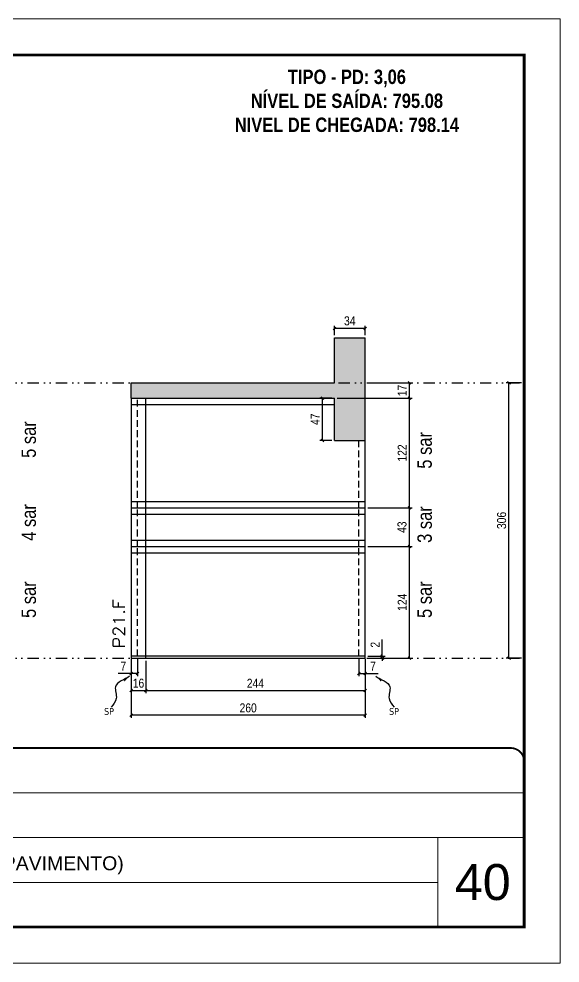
# Model space of a CAD drawing. Extents: x 14400 to 27878, y -21631 to 6985.
# Drawn here: x 20051 to 20653, y -4402 to -3352 of the extents above; entities that cross this region are included whole.
import ezdxf

# ---------------------------------------------------------------- set-up
doc = ezdxf.new("R2010")
doc.units = 0
for name, pattern in [('CONTINUO', [0]), ('DASHED', [0.75, 0.5, -0.25]), ('DIVIDE2', [0.625, 0.25, -0.125, 0, -0.125, 0, -0.125]), ('HIDDEN', [0.375, 0.25, -0.125])]:
    doc.linetypes.add(name, pattern=pattern)
for name, color, linetype, lineweight in [('CARIMBO', 255, 'Continuous', 9), ('Folhas', 255, 'Continuous', 9), ('SARRAFO DE PRESSAO', 251, 'DASHED', 9), ('Texto Seção', 7, 'Continuous', 15)]:
    doc.layers.add(name, color=color, linetype=linetype, lineweight=lineweight)
for name, color, linetype in [('COTA', 241, 'Continuous'), ('NOMENCLATURA', 7, 'Continuous'), ('Nível', 160, 'Continuous'), ('Painéis', 200, 'Continuous'), ('SARR_2.2x7', 40, 'Continuous'), ('Sarrafo de Pressão', 42, 'HIDDEN'), ('texto', 7, 'Continuous')]:
    doc.layers.add(name, color=color, linetype=linetype)
doc.styles.add('ARIAL', font='arial.ttf')
doc.styles.add('ARIAL_NARROW', font='ARIALN.TTF', dxfattribs={"height": 0.2})
doc.styles.add('COTA TECNICA', font='techl___.ttf', dxfattribs={"height": 10})
doc.styles.add('COTA TECNICA-50', font='techl___.ttf', dxfattribs={"height": 10})
doc.styles.add('REGUA-120', font='ROMANS.shx', dxfattribs={"height": 15})
doc.styles.add('ROMANC', font='techb___.ttf', dxfattribs={"height": 2.5})
doc.styles.get("Standard").update_dxf_attribs({"font": 'arial.ttf'})
doc.dimstyles.new('COTA PAINEL-50', dxfattribs={"dimtxt": 10, "dimasz": 3, "dimexe": 3, "dimexo": 3, "dimgap": 3, "dimtad": 1, "dimdec": 1, "dimzin": 12, "dimdsep": 46, "dimtxsty": 'COTA TECNICA-50', "dimblk1": 'OBLIQUE', "dimblk2": 'OBLIQUE', "dimsah": 1, "dimcen": 0.9, "dimclrd": 4, "dimclre": 4, "dimclrt": 240, "dimadec": 1, "dimazin": 3, "dimtfac": 1, "dimtdec": 1, "dimtmove": 0, "dimatfit": 3, "dimfxl": 1, "dimtolj": 1, "dimtzin": 12, "dimarcsym": 0})
doc.dimstyles.new('PAINEL', dxfattribs={"dimtxt": 10, "dimasz": 3, "dimexe": 3, "dimexo": 3, "dimgap": 3, "dimtad": 1, "dimdec": 1, "dimzin": 12, "dimdsep": 46, "dimtxsty": 'COTA TECNICA', "dimblk1": 'OBLIQUE', "dimblk2": 'OBLIQUE', "dimsah": 1, "dimcen": 0.9, "dimclrd": 4, "dimclre": 4, "dimclrt": 240, "dimadec": 1, "dimazin": 3, "dimtfac": 1, "dimtdec": 1, "dimtmove": 0, "dimatfit": 3, "dimfxl": 1, "dimtolj": 1, "dimtzin": 12, "dimarcsym": 0})
doc.dimstyles.get("Standard").update_dxf_attribs({"dimtxt": 0.18, "dimasz": 0.18, "dimexe": 0.18, "dimexo": 0.0625, "dimgap": 0.09, "dimtad": 0, "dimtih": 1, "dimtoh": 1, "dimdec": 4, "dimzin": 0, "dimdsep": 46, "dimtxsty": 'Standard', "dimcen": 0.09, "dimadec": 0, "dimazin": 0, "dimtfac": 1, "dimtdec": 4, "dimtofl": 0, "dimtmove": 0, "dimatfit": 3, "dimfxl": 1, "dimtolj": 1, "dimtzin": 0, "dimarcsym": 0})

# ---------------------------------------------------------------- blocks, each defined once
blk = doc.blocks.new('9999999999')
at = {"color": 30, "linetype": 'CONTINUO'}
for p, q in [((98564.6, 34379.6), (99584, 34379.6)), ((98564.6, 34329.8), (99488, 34329.8)), ((99584, 34329.8), (99488, 34329.8)), ((99488, 34329.8), (99488, 34230.2)), ((98564.6, 34280), (99488, 34280))]:
    blk.add_line(p, q, dxfattribs=at)
at = {"color": 30, "linetype": 'CONTINUO', "const_width": 2}
blk.add_lwpolyline([(99584, 34230.2), (99584, 34414.4, 0.414214), (99569, 34429.4), (98229, 34429.4, 0.414214), (98214, 34414.4), (98214, 34245.2, 0.414214), (98229, 34230.2), (99584, 34230.2)], format="xyb", dxfattribs=at)
at = {"layer": 'Folhas'}
blk.add_lwpolyline([(98139, 34190.2), (99624, 34190.2), (99624, 35240.2), (98139, 35240.2)], close=True, dxfattribs=at)
at = {"layer": 'Folhas', "color": 30, "const_width": 3}
blk.add_lwpolyline([(98214, 34230.2), (99584, 34230.2), (99584, 35200.2), (98214, 35200.2)], close=True, dxfattribs=at)
at = {"color": 7, "linetype": 'Continuous', "ltscale": 5, "style": 'ARIAL'}
blk.add_text('TIPO (7° AO 21° PAVIMENTO)', height=15.483, dxfattribs=at).set_placement((98837.7, 34293.5))
blk = doc.blocks.new('_Oblique')
at = {"color": 0, "linetype": 'ByBlock', "lineweight": -2}
blk.add_line((-0.5, -0.5), (0.5, 0.5), dxfattribs=at)
blk = doc.blocks.new('*D2054')
at = {"layer": 'COTA', "color": 4, "lineweight": -2, "transparency": 16777216}
for p, q in [((20176.5, -4064.2), (20176.5, -4129.8)), ((20436.5, -4064.2), (20436.5, -4129.8)), ((20436.5, -4126.8), (20176.5, -4126.8))]:
    blk.add_line(p, q, dxfattribs=at)
at = {"layer": 'Defpoints', "color": 0, "transparency": 16777216}
for p in [(20176.5, -4061.2), (20436.5, -4061.2), (20176.5, -4126.8)]:
    blk.add_point(p, dxfattribs=at)
at = {"layer": 'COTA', "color": 4, "lineweight": -2, "transparency": 16777216, "xscale": 3, "yscale": 3, "zscale": 3, "rotation": 180}
blk.add_blockref('_Oblique', (20176.5, -4126.8), dxfattribs=at)
at = {"layer": 'COTA', "color": 4, "lineweight": -2, "transparency": 16777216, "xscale": 3, "yscale": 3, "zscale": 3}
blk.add_blockref('_Oblique', (20436.5, -4126.8), dxfattribs=at)
at = {"layer": 'COTA', "color": 240, "transparency": 16777216, "insert": (20306.5, -4118.7), "char_height": 10, "attachment_point": 5, "style": 'COTA TECNICA'}
blk.add_mtext('\\A1;260', dxfattribs=at)
blk = doc.blocks.new('*D2055')
at = {"layer": 'COTA', "color": 4, "lineweight": -2, "transparency": 16777216}
for p, q in [((20429.5, -4064.2), (20429.5, -4083.4)), ((20436.5, -4066.2), (20436.5, -4083.4)), ((20429.5, -4080.4), (20436.5, -4080.4)), ((20436.5, -4080.4), (20451.2, -4080.4))]:
    blk.add_line(p, q, dxfattribs=at)
at = {"layer": 'Defpoints', "color": 0, "transparency": 16777216}
for p in [(20429.5, -4061.2), (20436.5, -4063.2), (20436.5, -4080.4)]:
    blk.add_point(p, dxfattribs=at)
at = {"layer": 'COTA', "color": 4, "lineweight": -2, "transparency": 16777216, "xscale": 3, "yscale": 3, "zscale": 3, "rotation": 180}
blk.add_blockref('_Oblique', (20429.5, -4080.4), dxfattribs=at)
at = {"layer": 'COTA', "color": 4, "lineweight": -2, "transparency": 16777216, "xscale": 3, "yscale": 3, "zscale": 3}
blk.add_blockref('_Oblique', (20436.5, -4080.4), dxfattribs=at)
at = {"layer": 'COTA', "color": 240, "transparency": 16777216, "insert": (20445.4, -4072.3), "char_height": 10, "attachment_point": 5, "style": 'COTA TECNICA-50'}
blk.add_mtext('\\A1;7', dxfattribs=at)
blk = doc.blocks.new('*D2056')
at = {"layer": 'COTA', "color": 4, "lineweight": -2, "transparency": 16777216}
for p, q in [((20176.5, -4066.2), (20176.5, -4083.4)), ((20183.5, -4064.2), (20183.5, -4083.4)), ((20176.5, -4080.4), (20161.8, -4080.4)), ((20183.5, -4080.4), (20176.5, -4080.4))]:
    blk.add_line(p, q, dxfattribs=at)
at = {"layer": 'Defpoints', "color": 0, "transparency": 16777216}
for p in [(20176.5, -4063.2), (20183.5, -4061.2), (20176.5, -4080.4)]:
    blk.add_point(p, dxfattribs=at)
at = {"layer": 'COTA', "color": 4, "lineweight": -2, "transparency": 16777216, "xscale": 3, "yscale": 3, "zscale": 3, "rotation": 180}
blk.add_blockref('_Oblique', (20176.5, -4080.4), dxfattribs=at)
at = {"layer": 'COTA', "color": 4, "lineweight": -2, "transparency": 16777216, "xscale": 3, "yscale": 3, "zscale": 3}
blk.add_blockref('_Oblique', (20183.5, -4080.4), dxfattribs=at)
at = {"layer": 'COTA', "color": 240, "transparency": 16777216, "insert": (20167.6, -4072.3), "char_height": 10, "attachment_point": 5, "style": 'COTA TECNICA-50'}
blk.add_mtext('\\A1;7', dxfattribs=at)
blk = doc.blocks.new('*D2057')
at = {"layer": 'COTA', "color": 4, "lineweight": -2, "transparency": 16777216}
for p, q in [((20455.7, -4061.2), (20455.7, -4042.4)), ((20439.5, -4061.2), (20458.7, -4061.2)), ((20439.5, -4063.2), (20458.7, -4063.2)), ((20455.7, -4063.2), (20455.7, -4061.2)), ((20455.7, -4063.2), (20455.7, -4066.2))]:
    blk.add_line(p, q, dxfattribs=at)
at = {"layer": 'Defpoints', "color": 0, "transparency": 16777216}
for p in [(20436.5, -4061.2), (20436.5, -4063.2), (20455.7, -4063.2)]:
    blk.add_point(p, dxfattribs=at)
at = {"layer": 'COTA', "color": 4, "lineweight": -2, "transparency": 16777216, "xscale": 3, "yscale": 3, "zscale": 3}
for p, rotation in [((20455.7, -4061.2), 270), ((20455.7, -4063.2), 90)]:
    blk.add_blockref('_Oblique', p, dxfattribs=dict(at, rotation=rotation))
at = {"layer": 'COTA', "color": 240, "transparency": 16777216, "insert": (20447.7, -4048.4), "char_height": 10, "attachment_point": 5, "rotation": 90, "style": 'COTA TECNICA-50'}
blk.add_mtext('\\A1;2', dxfattribs=at)
blk = doc.blocks.new('*D2058')
at = {"layer": 'COTA', "color": 4, "linetype": 'ByBlock', "lineweight": -2, "transparency": 16777216}
for p, q in [((20439.5, -3939.2), (20488.9, -3939.2)), ((20485.9, -4063.2), (20485.9, -3939.2)), ((20439.5, -4063.2), (20488.9, -4063.2))]:
    blk.add_line(p, q, dxfattribs=at)
at = {"layer": 'Defpoints', "color": 0, "linetype": 'ByBlock', "transparency": 16777216}
for p in [(20436.5, -3939.2), (20485.9, -3939.2), (20436.5, -4063.2)]:
    blk.add_point(p, dxfattribs=at)
at = {"layer": 'COTA', "color": 4, "linetype": 'ByBlock', "lineweight": -2, "transparency": 16777216, "xscale": 3, "yscale": 3, "zscale": 3}
for p, rotation in [((20485.9, -3939.2), 90), ((20485.9, -4063.2), 270)]:
    blk.add_blockref('_Oblique', p, dxfattribs=dict(at, rotation=rotation))
at = {"layer": 'COTA', "color": 240, "linetype": 'ByBlock', "transparency": 16777216, "insert": (20477.8, -4001.2), "char_height": 10, "attachment_point": 5, "rotation": 90, "style": 'COTA TECNICA'}
blk.add_mtext('\\A1;124', dxfattribs=at)
blk = doc.blocks.new('*D2059')
at = {"layer": 'COTA', "color": 4, "lineweight": -2, "transparency": 16777216}
for p, q in [((20192.5, -4066.2), (20192.5, -4102.3)), ((20436.5, -4066.2), (20436.5, -4102.3)), ((20192.5, -4099.3), (20436.5, -4099.3))]:
    blk.add_line(p, q, dxfattribs=at)
at = {"layer": 'Defpoints', "color": 0, "transparency": 16777216}
for p in [(20192.5, -4063.2), (20436.5, -4063.2), (20436.5, -4099.3)]:
    blk.add_point(p, dxfattribs=at)
at = {"layer": 'COTA', "color": 4, "lineweight": -2, "transparency": 16777216, "xscale": 3, "yscale": 3, "zscale": 3, "rotation": 180}
blk.add_blockref('_Oblique', (20192.5, -4099.3), dxfattribs=at)
at = {"layer": 'COTA', "color": 4, "lineweight": -2, "transparency": 16777216, "xscale": 3, "yscale": 3, "zscale": 3}
blk.add_blockref('_Oblique', (20436.5, -4099.3), dxfattribs=at)
at = {"layer": 'COTA', "color": 240, "transparency": 16777216, "insert": (20314.5, -4091.3), "char_height": 10, "attachment_point": 5, "style": 'COTA TECNICA'}
blk.add_mtext('\\A1;244', dxfattribs=at)
blk = doc.blocks.new('*D2060')
at = {"layer": 'COTA', "color": 4, "lineweight": -2, "transparency": 16777216}
for p, q in [((20176.5, -4066.2), (20176.5, -4102.3)), ((20192.5, -4066.2), (20192.5, -4102.3)), ((20176.5, -4099.3), (20192.5, -4099.3))]:
    blk.add_line(p, q, dxfattribs=at)
at = {"layer": 'Defpoints', "color": 0, "transparency": 16777216}
for p in [(20176.5, -4063.2), (20192.5, -4063.2), (20192.5, -4099.3)]:
    blk.add_point(p, dxfattribs=at)
at = {"layer": 'COTA', "color": 4, "lineweight": -2, "transparency": 16777216, "xscale": 3, "yscale": 3, "zscale": 3, "rotation": 180}
blk.add_blockref('_Oblique', (20176.5, -4099.3), dxfattribs=at)
at = {"layer": 'COTA', "color": 4, "lineweight": -2, "transparency": 16777216, "xscale": 3, "yscale": 3, "zscale": 3}
blk.add_blockref('_Oblique', (20192.5, -4099.3), dxfattribs=at)
at = {"layer": 'COTA', "color": 240, "transparency": 16777216, "insert": (20184.5, -4091.2), "char_height": 10, "attachment_point": 5, "style": 'COTA TECNICA'}
blk.add_mtext('\\A1;16', dxfattribs=at)
blk = doc.blocks.new('*D2077')
at = {"layer": 'COTA', "color": 4, "lineweight": -2, "transparency": 16777216}
for p, q in [((20399.5, -3774.2), (20386.2, -3774.2)), ((20389.2, -3821.2), (20389.2, -3774.2)), ((20399.5, -3821.2), (20386.2, -3821.2))]:
    blk.add_line(p, q, dxfattribs=at)
at = {"layer": 'Defpoints', "color": 0, "transparency": 16777216}
for p in [(20389.2, -3774.2), (20402.5, -3774.2), (20402.5, -3821.2)]:
    blk.add_point(p, dxfattribs=at)
at = {"layer": 'COTA', "color": 4, "lineweight": -2, "transparency": 16777216, "xscale": 3, "yscale": 3, "zscale": 3}
for p, rotation in [((20389.2, -3774.2), 90), ((20389.2, -3821.2), 270)]:
    blk.add_blockref('_Oblique', p, dxfattribs=dict(at, rotation=rotation))
at = {"layer": 'COTA', "color": 240, "transparency": 16777216, "insert": (20381.1, -3797.7), "char_height": 10, "attachment_point": 5, "rotation": 90, "style": 'COTA TECNICA'}
blk.add_mtext('\\A1;47', dxfattribs=at)
blk = doc.blocks.new('*D2089')
at = {"layer": 'COTA', "color": 4, "lineweight": -2, "transparency": 16777216}
for p, q in [((20610.5, -3757.2), (20593.6, -3757.2)), ((20596.6, -4063.2), (20596.6, -3757.2)), ((20610.5, -4063.2), (20593.6, -4063.2))]:
    blk.add_line(p, q, dxfattribs=at)
at = {"layer": 'Defpoints', "color": 0, "transparency": 16777216}
for p in [(20596.6, -3757.2), (20613.5, -3757.2), (20613.5, -4063.2)]:
    blk.add_point(p, dxfattribs=at)
at = {"layer": 'COTA', "color": 4, "lineweight": -2, "transparency": 16777216, "xscale": 3, "yscale": 3, "zscale": 3}
for p, rotation in [((20596.6, -3757.2), 90), ((20596.6, -4063.2), 270)]:
    blk.add_blockref('_Oblique', p, dxfattribs=dict(at, rotation=rotation))
at = {"layer": 'COTA', "color": 240, "transparency": 16777216, "insert": (20588.4, -3910.2), "char_height": 10, "attachment_point": 5, "rotation": 90, "style": 'COTA TECNICA'}
blk.add_mtext('\\A1;306', dxfattribs=at)
blk = doc.blocks.new('*D2101')
at = {"layer": 'COTA', "color": 4, "lineweight": -2, "transparency": 16777216}
for p, q in [((20439.5, -3896.2), (20488.9, -3896.2)), ((20485.9, -3939.2), (20485.9, -3896.2)), ((20439.5, -3939.2), (20488.9, -3939.2))]:
    blk.add_line(p, q, dxfattribs=at)
at = {"layer": 'Defpoints', "color": 0, "transparency": 16777216}
for p in [(20436.5, -3896.2), (20485.9, -3896.2), (20436.5, -3939.2)]:
    blk.add_point(p, dxfattribs=at)
at = {"layer": 'COTA', "color": 4, "lineweight": -2, "transparency": 16777216, "xscale": 3, "yscale": 3, "zscale": 3}
for p, rotation in [((20485.9, -3896.2), 90), ((20485.9, -3939.2), 270)]:
    blk.add_blockref('_Oblique', p, dxfattribs=dict(at, rotation=rotation))
at = {"layer": 'COTA', "color": 240, "transparency": 16777216, "insert": (20477.6, -3917.7), "char_height": 10, "attachment_point": 5, "rotation": 90, "style": 'COTA TECNICA'}
blk.add_mtext('\\A1;43', dxfattribs=at)
blk = doc.blocks.new('*D2102')
at = {"layer": 'COTA', "color": 4, "lineweight": -2, "transparency": 16777216}
for p, q in [((20405.5, -3774.2), (20488.9, -3774.2)), ((20485.9, -3896.2), (20485.9, -3774.2)), ((20439.5, -3896.2), (20488.9, -3896.2))]:
    blk.add_line(p, q, dxfattribs=at)
at = {"layer": 'Defpoints', "color": 0, "transparency": 16777216}
for p in [(20402.5, -3774.2), (20485.9, -3774.2), (20436.5, -3896.2)]:
    blk.add_point(p, dxfattribs=at)
at = {"layer": 'COTA', "color": 4, "lineweight": -2, "transparency": 16777216, "xscale": 3, "yscale": 3, "zscale": 3}
for p, rotation in [((20485.9, -3774.2), 90), ((20485.9, -3896.2), 270)]:
    blk.add_blockref('_Oblique', p, dxfattribs=dict(at, rotation=rotation))
at = {"layer": 'COTA', "color": 240, "transparency": 16777216, "insert": (20477.8, -3835.2), "char_height": 10, "attachment_point": 5, "rotation": 90, "style": 'COTA TECNICA'}
blk.add_mtext('\\A1;122', dxfattribs=at)
blk = doc.blocks.new('*D2103')
at = {"layer": 'COTA', "color": 4, "lineweight": -2, "transparency": 16777216}
for p, q in [((20439.5, -3757.2), (20488.9, -3757.2)), ((20485.9, -3774.2), (20485.9, -3757.2)), ((20405.5, -3774.2), (20488.9, -3774.2))]:
    blk.add_line(p, q, dxfattribs=at)
at = {"layer": 'Defpoints', "color": 0, "transparency": 16777216}
for p in [(20436.5, -3757.2), (20485.9, -3757.2), (20402.5, -3774.2)]:
    blk.add_point(p, dxfattribs=at)
at = {"layer": 'COTA', "color": 4, "lineweight": -2, "transparency": 16777216, "xscale": 3, "yscale": 3, "zscale": 3}
for p, rotation in [((20485.9, -3757.2), 90), ((20485.9, -3774.2), 270)]:
    blk.add_blockref('_Oblique', p, dxfattribs=dict(at, rotation=rotation))
at = {"layer": 'COTA', "color": 240, "transparency": 16777216, "insert": (20477.8, -3765.7), "char_height": 10, "attachment_point": 5, "rotation": 90, "style": 'COTA TECNICA'}
blk.add_mtext('\\A1;17', dxfattribs=at)
blk = doc.blocks.new('*D2104')
at = {"layer": 'COTA', "color": 4, "lineweight": -2, "transparency": 16777216}
for p, q in [((20402.5, -3704.2), (20402.5, -3693.6)), ((20436.5, -3704.2), (20436.5, -3693.6)), ((20436.5, -3696.6), (20402.5, -3696.6))]:
    blk.add_line(p, q, dxfattribs=at)
at = {"layer": 'Defpoints', "color": 0, "transparency": 16777216}
for p in [(20402.5, -3696.6), (20402.5, -3707.2), (20436.5, -3707.2)]:
    blk.add_point(p, dxfattribs=at)
at = {"layer": 'COTA', "color": 4, "lineweight": -2, "transparency": 16777216, "xscale": 3, "yscale": 3, "zscale": 3, "rotation": 180}
blk.add_blockref('_Oblique', (20402.5, -3696.6), dxfattribs=at)
at = {"layer": 'COTA', "color": 4, "lineweight": -2, "transparency": 16777216, "xscale": 3, "yscale": 3, "zscale": 3}
blk.add_blockref('_Oblique', (20436.5, -3696.6), dxfattribs=at)
at = {"layer": 'COTA', "color": 240, "transparency": 16777216, "insert": (20419.5, -3688.3), "char_height": 10, "attachment_point": 5, "style": 'COTA TECNICA'}
blk.add_mtext('\\A1;34', dxfattribs=at)

msp = doc.modelspace()

# ---------------------------------------------------------------- hatches: boundary and pattern name
at = {"layer": 'COTA'}
h = msp.add_hatch(dxfattribs=at)
h.set_pattern_fill('AR-CONC', color=256, scale=0.03)
h.paths.add_polyline_path([(20402.486, -3821.166), (20436.486, -3821.166), (20436.486, -3757.166), (20176.486, -3757.166), (20176.486, -3774.166), (20402.486, -3774.166)])
h.paths.add_polyline_path([(20402.486, -3757.166), (20436.486, -3757.166), (20436.486, -3707.166), (20402.486, -3707.166)])

# ---------------------------------------------------------------- linework, layer by layer
for p, q in [((20402.486, -3757.166), (20402.486, -3707.166)), ((20402.486, -3707.166), (20436.486, -3707.166)), ((20436.486, -3821.166), (20436.486, -3707.166)), ((20176.486, -3757.166), (20402.486, -3757.166)), ((20176.486, -3774.166), (20176.486, -3757.166))]:
    msp.add_line(p, q, dxfattribs=at)
at = {"layer": 'Nível', "color": 4, "linetype": 'DIVIDE2', "ltscale": 50}
for p, q in [((19243.467, -3757.166), (20613.467, -3757.166)), ((19243.467, -4063.166), (20613.467, -4063.166))]:
    msp.add_line(p, q, dxfattribs=at)
at = {"layer": 'Painéis'}
for p, q in [((20176.486, -3774.166), (20176.486, -4061.166)), ((20176.486, -3774.166), (20402.486, -3774.166)), ((20192.486, -4063.166), (20192.486, -3774.166)), ((20402.486, -3821.166), (20402.486, -3774.166)), ((20402.486, -3821.166), (20436.486, -3821.166)), ((20436.486, -4061.166), (20436.486, -3821.166)), ((20176.486, -3896.166), (20436.486, -3896.166)), ((20176.486, -3939.166), (20436.486, -3939.166))]:
    msp.add_line(p, q, dxfattribs=at)
msp.add_lwpolyline([(20436.486, -4061.166), (20176.486, -4061.166), (20176.486, -4063.166), (20436.486, -4063.166)], close=True, dxfattribs=at)
at = {"layer": 'SARR_2.2x7'}
for p, q in [((20176.486, -3781.166), (20402.486, -3781.166)), ((20176.486, -3889.166), (20436.486, -3889.166)), ((20176.486, -3903.166), (20436.486, -3903.166)), ((20176.486, -3932.166), (20436.486, -3932.166)), ((20176.486, -3946.166), (20436.486, -3946.166))]:
    msp.add_line(p, q, dxfattribs=at)
at = {"layer": 'Sarrafo de Pressão', "ltscale": 30}
for p, q in [((20183.486, -3896.166), (20183.486, -3774.166)), ((20429.486, -3896.166), (20429.486, -3821.166)), ((20183.486, -3939.166), (20183.486, -3896.166)), ((20429.486, -3939.166), (20429.486, -3896.166)), ((20183.486, -4061.166), (20183.486, -3939.166)), ((20429.486, -4061.166), (20429.486, -3939.166))]:
    msp.add_line(p, q, dxfattribs=at)

# ---------------------------------------------------------------- block references
at = {"layer": 'SARRAFO DE PRESSAO', "color": 6, "linetype": 'ByBlock'}
msp.add_blockref('9999999999', (-78970.511, -38592.654), dxfattribs=at)

# ---------------------------------------------------------------- texts
at = {"layer": 'CARIMBO', "style": 'ARIAL'}
msp.add_text('40', height=40, dxfattribs=at).set_placement((20536.328, -4332.305))
at = {"layer": 'NOMENCLATURA', "style": 'ARIAL_NARROW'}
for s, p in [('5 sar', (20070.384, -3840.616)), ('5 sar', (20510.729, -3852.647)), ('4 sar', (20070.384, -3932.842)), ('3 sar', (20510.729, -3935.147)), ('5 sar', (20070.384, -4018.647)), ('5 sar', (20510.729, -4018.647))]:
    msp.add_text(s, height=16, rotation=90, dxfattribs=at).set_placement(p)
at = {"layer": 'NOMENCLATURA', "color": 2, "insert": (20416.306, -3408.863), "char_height": 16, "attachment_point": 2, "style": 'ROMANC'}
msp.add_mtext_dynamic_manual_height_columns('TIPO - PD: 3,06\\PNÍVEL DE SAÍDA: 795.08\\PNIVEL DE CHEGADA: 798.14', width=432.35115, gutter_width=1, heights=[0], dxfattribs=at)
at = {"layer": 'texto', "color": 0, "char_height": 7.5, "attachment_point": 5}
for insert in [(20151.709, -4122.657), (20468.734, -4122.657)]:
    msp.add_mtext('{\\fTahoma|b0|i0|c0|p34;\\C4;SP}', dxfattribs=dict(at, insert=insert))
at = {"layer": 'Texto Seção', "style": 'REGUA-120', "width": 1.1}
msp.add_text('P21.F', height=13, rotation=90, dxfattribs=at).set_placement((20169.237, -4052.402))

# ---------------------------------------------------------------- dimensions: what is measured, and where the dimension line sits
at = {"layer": 'COTA'}
for base, p1, p2, dimstyle, picture, middle in [((20402.486, -3696.567), (20436.486, -3707.166), (20402.486, -3707.166), 'PAINEL', '*D2104', (20419.486, -3688.348)), ((20436.486, -4080.407), (20429.486, -4061.166), (20436.486, -4063.166), 'COTA PAINEL-50', '*D2055', (20445.351, -4072.334))]:
    dim = msp.add_linear_dim(base=base, p1=p1, p2=p2, dimstyle=dimstyle, dxfattribs=at)
    dim.commit()
    dim.dimension.update_dxf_attribs({"geometry": picture, "text_midpoint": middle})
for base, p1, p2, angle, dimstyle, picture, middle in [((20485.853, -3757.166), (20402.486, -3774.166), (20436.486, -3757.166), 90, 'PAINEL', '*D2103', (20477.78, -3765.666)), ((20596.632, -3757.166), (20613.467, -4063.166), (20613.467, -3757.166), 90, 'PAINEL', '*D2089', (20588.413, -3910.166)), ((20389.17, -3774.166), (20402.486, -3821.166), (20402.486, -3774.166), 90, 'PAINEL', '*D2077', (20381.097, -3797.666)), ((20485.853, -3896.166), (20436.486, -3939.166), (20436.486, -3896.166), 90, 'PAINEL', '*D2101', (20477.634, -3917.666)), ((20176.486, -4080.407), (20183.486, -4061.166), (20176.486, -4063.166), 180, 'COTA PAINEL-50', '*D2056', (20167.62, -4072.334))]:
    dim = msp.add_linear_dim(base=base, p1=p1, p2=p2, angle=angle, dimstyle=dimstyle, dxfattribs=at)
    dim.commit()
    dim.dimension.update_dxf_attribs({"geometry": picture, "text_midpoint": middle})
for base, p1, p2, angle, override, picture, middle in [((20485.853, -3774.166), (20436.486, -3896.166), (20402.486, -3774.166), 90, {"dimtmove": 1}, '*D2102', (20477.795, -3835.166)), ((20176.486, -4126.783), (20436.486, -4061.166), (20176.486, -4061.166), 180, {"dimarcsym": 2}, '*D2054', (20306.486, -4118.681))]:
    dim = msp.add_linear_dim(base=base, p1=p1, p2=p2, angle=angle, dimstyle='PAINEL', override=override, dxfattribs=at)
    dim.commit()
    dim.dimension.update_dxf_attribs({"geometry": picture, "text_midpoint": middle})
at = {"layer": 'COTA', "linetype": 'ByBlock'}
dim = msp.add_aligned_dim(p1=(20436.486, -4063.166), p2=(20436.486, -3939.166), distance=-49.367, dimstyle='PAINEL', dxfattribs=at)
dim.commit()
dim.dimension.update_dxf_attribs({"geometry": '*D2058', "text_midpoint": (20477.78, -4001.166)})
at = {"layer": 'COTA'}
dim = msp.add_linear_dim(base=(20455.744, -4063.166), p1=(20436.486, -4061.166), p2=(20436.486, -4063.166), angle=90, dimstyle='COTA PAINEL-50', dxfattribs=at)
dim.commit()
dim.dimension.update_dxf_attribs({"geometry": '*D2057', "text_midpoint": (20455.744, -4048.419), "dimtype": 160})
dim = msp.add_linear_dim(base=(20192.486, -4099.345), p1=(20176.486, -4063.166), p2=(20192.486, -4063.166), dimstyle='PAINEL', dxfattribs=at)
dim.commit()
dim.dimension.update_dxf_attribs({"geometry": '*D2060', "text_midpoint": (20184.486, -4099.345), "dimtype": 160})
dim = msp.add_linear_dim(base=(20436.486, -4099.345), p1=(20192.486, -4063.166), p2=(20436.486, -4063.166), dimstyle='PAINEL', override={"dimtmove": 1}, dxfattribs=at)
dim.commit()
dim.dimension.update_dxf_attribs({"geometry": '*D2059', "text_midpoint": (20314.486, -4091.272)})

# ---------------------------------------------------------------- leaders
at = {"layer": 'COTA', "path_type": 1}
for points in [[(20174.657, -4083.346), (20158.872, -4095.181), (20159.797, -4108.188), (20154.244, -4117.969)], [(20448.315, -4083.346), (20464.1, -4095.181), (20463.175, -4108.188), (20468.728, -4117.969)]]:
    msp.add_leader(points, dimstyle='Standard', override={"dimasz": 8}, dxfattribs=at)

doc.saveas('drawing.dxf')
